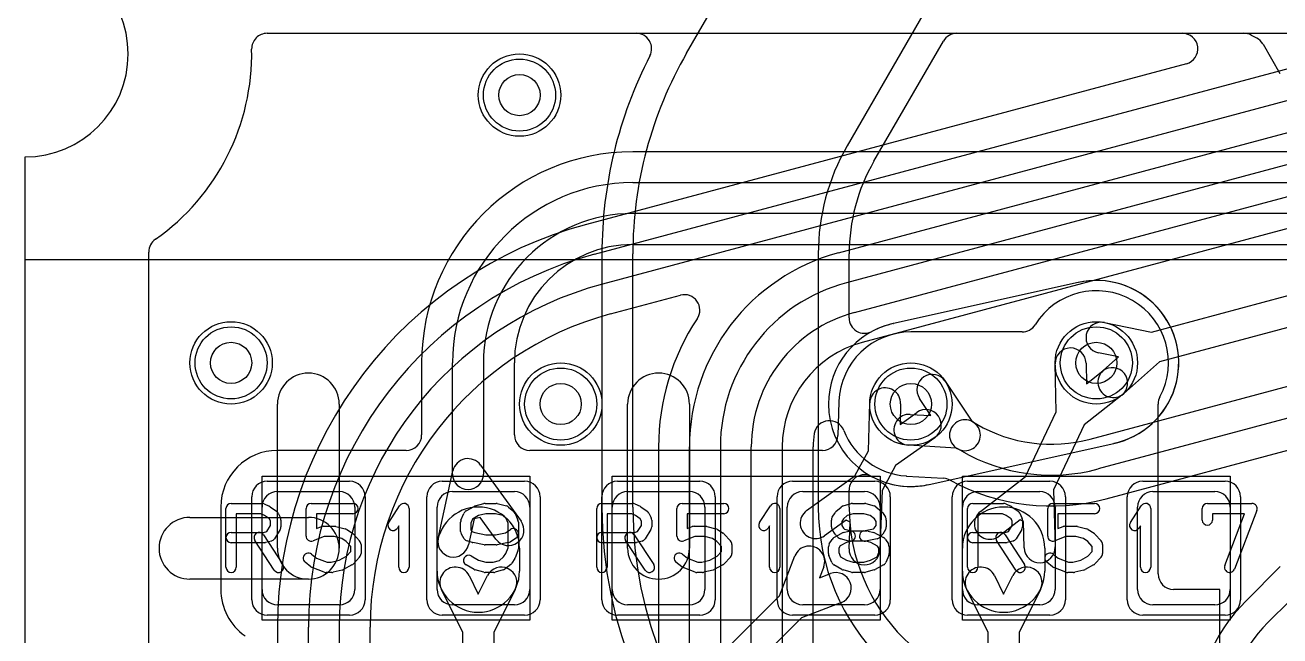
# Model space of a CAD drawing. Extents: x 0 to 23.1, y -0.5 to 20.
# Drawn here: x 1.3 to 7.39, y 12.67 to 15.64 of the extents above; entities that cross this region are included whole.
import ezdxf

# ---------------------------------------------------------------- set-up
doc = ezdxf.new("R2010")
doc.units = 0
for name, color, linetype in [('Hole', 1, 'CONTINUOUS'), ('L1', 3, 'CONTINUOUS'), ('L2', 3, 'CONTINUOUS'), ('L3', 3, 'CONTINUOUS'), ('L4', 3, 'CONTINUOUS'), ('MetalMask-A', 176, 'CONTINUOUS'), ('Outline', 7, 'CONTINUOUS'), ('PartsArea-A', 111, 'CONTINUOUS'), ('PartsArea-B', 111, 'CONTINUOUS'), ('PartsSilk-A', 221, 'CONTINUOUS'), ('Resist-A', 2, 'CONTINUOUS'), ('Resist-B', 2, 'CONTINUOUS')]:
    doc.layers.add(name, color=color, linetype=linetype)

msp = doc.modelspace()

# ---------------------------------------------------------------- linework, layer by layer
at = {"layer": 'Hole'}
for centre in [(3.7, 15.3), (2.3, 14), (6.5, 14), (3.9, 13.8), (5.6, 13.8)]:
    msp.add_circle(centre, 0.1, dxfattribs=at)
at = {"layer": 'L1'}
for p, q in [((2.47474, 15.6), (7.21656, 15.6)), ((7.25156, 15.59133), (7.27784, 15.57759)), ((7.30922, 15.54735), (7.3911, 15.40552)), ((7.50759, 15.02503), (4.25, 15.02503)), ((4.25, 14.87499), (11.3878, 14.87499)), ((11.3878, 14.72499), (4.25, 14.72499)), ((4.25, 14.57495), (11.3878, 14.57495)), ((1.9, 10.5), (1.9, 14.53823)), ((6.13943, 14.15005), (5.6, 14.15005)), ((3.22496, 13.99999), (3.22496, 13.65004)), ((3.375, 13.46), (3.375, 13.99999)), ((3.525, 13.99999), (3.525, 13.46)), ((3.67504, 13.65004), (3.67504, 13.99999)), ((6.30508, 13.76288), (6.30005, 13.99567)), ((6.45001, 13.99891), (6.45217, 13.89873)), ((6.45217, 13.89873), (6.53091, 13.9607)), ((6.62369, 13.84284), (6.44072, 13.69882)), ((2.525, 13.1), (2.525, 13.8)), ((2.825, 13.8), (2.825, 13.1)), ((4.225, 13.1), (4.225, 13.8)), ((4.525, 13.8), (4.525, 13.1)), ((5.2501, 13.81016), (5.24539, 13.64786)), ((5.39332, 13.57303), (5.40008, 13.8058)), ((5.55002, 13.80144), (5.54711, 13.70128)), ((6.8, 12.975), (6.8, 13.79992)), ((5.54711, 13.70128), (5.62889, 13.7592)), ((6.15649, 13.44822), (6.30508, 13.76288)), ((6.44072, 13.69882), (6.29213, 13.38416)), ((5.71559, 13.63678), (5.52554, 13.50219)), ((3.14996, 13.57504), (2.525, 13.57504)), ((5.17042, 13.57504), (3.75004, 13.57504)), ((5.32782, 13.45076), (5.39332, 13.57303)), ((3.30517, 13.14795), (3.37672, 13.47597)), ((3.5108, 13.50391), (3.70739, 13.23176)), ((5.52554, 13.50219), (5.46004, 13.37992)), ((5.09381, 13.28279), (5.32782, 13.45076)), ((5.93697, 13.27769), (6.15649, 13.44822)), ((2.525, 13.375), (2.825, 13.375)), ((3.375, 13.375), (3.675, 13.375)), ((4.225, 13.375), (4.525, 13.375)), ((5.075, 13.375), (5.375, 13.375)), ((5.46004, 13.37992), (5.44986, 13.09205)), ((5.925, 13.375), (6.225, 13.375)), ((6.29213, 13.38416), (6.29991, 13.10631)), ((6.775, 13.375), (7.075, 13.375)), ((2.24996, 13.3), (2.24996, 12.9)), ((2.45, 12.9), (2.45, 13.3)), ((2.9, 13.3), (2.9, 12.9)), ((3.3, 12.9), (3.3, 13.3)), ((3.75, 13.3), (3.75, 12.9)), ((4.15, 12.9), (4.15, 13.3)), ((4.6, 13.3), (4.6, 12.9)), ((5, 12.9), (5, 13.3)), ((5.45, 13.3), (5.45, 12.9)), ((5.85, 12.9), (5.85, 13.3)), ((6.3, 13.3), (6.3, 12.9)), ((6.7, 12.9), (6.7, 13.3)), ((7.15, 13.3), (7.15, 12.9)), ((2.1, 13.25), (2.675, 13.25)), ((3.47943, 13.24299), (3.45173, 13.11599)), ((3.50968, 13.24928), (3.47943, 13.24299)), ((3.58579, 13.14392), (3.50968, 13.24928)), ((5.28573, 13.23591), (5.18127, 13.16093)), ((5.30451, 13.22585), (5.28573, 13.23591)), ((5.29996, 13.09735), (5.30451, 13.22585)), ((6.13011, 13.23778), (6.02899, 13.15923)), ((6.14639, 13.2301), (6.13011, 13.23778)), ((6.14997, 13.10211), (6.14639, 13.2301)), ((3.3, 12.98929), (3.3, 13.1)), ((3.7, 13.1), (3.7, 12.98929)), ((5.85, 12.98929), (5.85, 13.1)), ((6.25, 13.1), (6.25, 12.98929)), ((4.96241, 12.86847), (5.03653, 13.06246)), ((5.17665, 13.00892), (5.1567, 12.9567)), ((5.1567, 12.9567), (5.20892, 12.97665)), ((2.675, 12.95), (2.1, 12.95)), ((3.45526, 12.96696), (3.5, 12.87728)), ((3.5, 12.87728), (3.54474, 12.96696)), ((6.00526, 12.96696), (6.05, 12.87728)), ((6.05, 12.87728), (6.09474, 12.96696)), ((3.425, 12.69162), (3.32104, 12.9)), ((3.67896, 12.9), (3.575, 12.69162)), ((4.69697, 12.60303), (4.96241, 12.86847)), ((5.975, 12.69162), (5.87104, 12.9)), ((6.22896, 12.9), (6.125, 12.69162)), ((7.10004, 12.9), (6.875, 12.9)), ((7.10004, 10.825), (7.10004, 12.9)), ((2.825, 12.825), (2.525, 12.825)), ((3.675, 12.825), (3.375, 12.825)), ((4.525, 12.825), (4.225, 12.825)), ((5.26246, 12.83653), (5.06847, 12.76241)), ((5.375, 12.825), (5.075, 12.825)), ((6.225, 12.825), (5.925, 12.825)), ((7.075, 12.825), (6.775, 12.825)), ((5.06847, 12.76241), (4.80303, 12.49697)), ((3.425, 12.57027), (3.425, 12.69162)), ((3.575, 12.69162), (3.575, 12.57027)), ((5.975, 12.60838), (5.975, 12.69162)), ((6.125, 12.69162), (6.125, 12.60838))]:
    msp.add_line(p, q, dxfattribs=at)
for centre in [(3.7, 15.3), (2.3, 14), (6.5, 14), (3.9, 13.8), (5.6, 13.8)]:
    msp.add_circle(centre, 0.2, dxfattribs=at)
for centre, radius, start, end in [((2.47474, 15.525), 0.075, 90, -178.769912), ((7.21656, 15.525), 0.075, 62.180971, 90), ((7.24309, 15.51113), 0.075, 61.863255, 62.396241), ((7.2437, 15.51081), 0.075, 30.531393, 62.389472), ((7.24411, 15.51013), 0.075, 29.754357, 31.138019), ((1.3, 15.5), 1.10001, -54.885386, 1.218399), ((4.25, 13.99999), 1.02504, 90, 180), ((4.25, 13.99999), 0.875, 90, 180), ((4.25, 13.99999), 0.725, 90, 180), ((1.975, 14.53823), 0.075, 124.296058, 180), ((4.25, 13.99999), 0.57496, 90, 180), ((6.50002, 14.00003), 0.35004, -28.087123, 148.03487), ((5.6, 13.80001), 0.35004, 90, 177.717633), ((6.13943, 14.22505), 0.075, -90, -31.967326), ((6.37503, 13.99729), 0.075, 1.237726, -178.762638), ((2.675, 13.8), 0.15, 0, 180), ((4.375, 13.8), 0.15, 0, 180), ((6.5773, 13.90177), 0.075, -51.789996, 128.206552), ((5.47505, 13.80362), 0.075, -1.665594, 178.337167), ((6.875, 13.79992), 0.075, 151.914481, 180), ((5.47517, 13.80362), 0.22516, 177.45706, 178.335589), ((5.1753, 13.81694), 0.075, -2.544635, -2.284809), ((5.67224, 13.69799), 0.075, -54.693202, 125.306393), ((3.14996, 13.65004), 0.075, -90, 0), ((3.75004, 13.65004), 0.075, 180, -90), ((5.17042, 13.65004), 0.075, -90, -1.665594), ((2.525, 13.3), 0.27504, 90, 180), ((3.45, 13.45999), 0.075, 35.843158, 167.698227), ((3.45, 13.46), 0.075, 180, 0), ((2.525, 13.3), 0.075, 90, 180), ((2.825, 13.3), 0.075, 0, 90), ((3.375, 13.3), 0.075, 90, 180), ((3.675, 13.3), 0.075, 0, 90), ((4.225, 13.3), 0.075, 90, 180), ((4.525, 13.3), 0.075, 0, 90), ((5.075, 13.3), 0.075, 90, 180), ((5.375, 13.3), 0.075, 0, 90), ((5.925, 13.3), 0.075, 90, 180), ((6.225, 13.3), 0.075, 0, 90), ((6.775, 13.3), 0.075, 90, 180), ((7.075, 13.3), 0.075, 0, 90), ((3.5, 13.1), 0.2, 0, 180), ((5.13754, 13.22186), 0.075, 125.667338, -54.330194), ((6.05, 13.1), 0.2, 0, 180), ((2.1, 13.1), 0.15, 90, -90), ((2.675, 13.1), 0.15, -90, 90), ((3.64659, 13.18784), 0.075, -144.156842, 35.842803), ((5.98298, 13.21846), 0.075, 127.840143, -52.158811), ((2.675, 13.1), 0.15, 180, 0), ((3.37845, 13.13197), 0.075, 167.698226, -12.305015), ((4.375, 13.1), 0.15, 180, 0), ((5.10659, 13.03569), 0.075, -20.911909, 159.088659), ((5.37491, 13.0947), 0.075, 177.975042, -2.026062), ((6.22494, 13.10421), 0.075, -178.395496, 1.603507), ((3.5, 12.98929), 0.2, 180, 0), ((3.38815, 12.93348), 0.075, 26.513803, -153.485062), ((3.61185, 12.93348), 0.075, -26.513803, 153.485062), ((5.23569, 12.90659), 0.075, -69.088091, 110.911341), ((6.05, 12.98929), 0.2, 180, 0), ((5.93815, 12.93348), 0.075, 26.513803, -153.485062), ((6.16185, 12.93348), 0.075, -26.513803, 153.485062), ((6.875, 12.975), 0.075, 180, -90), ((2.525, 12.90001), 0.27504, -179.997917, -124.853784), ((2.525, 12.9), 0.075, 180, -90), ((2.825, 12.9), 0.075, -90, 0), ((3.375, 12.9), 0.075, 180, -90), ((3.675, 12.9), 0.075, -90, 0), ((4.225, 12.9), 0.075, 180, -90), ((4.525, 12.9), 0.075, -90, 0), ((5.075, 12.9), 0.075, 180, -90), ((5.375, 12.9), 0.075, -90, 0), ((5.925, 12.9), 0.075, 180, -90), ((6.225, 12.9), 0.075, -90, 0), ((6.775, 12.9), 0.075, 180, -90), ((7.075, 12.9), 0.075, -90, 0)]:
    msp.add_arc(centre, radius, start, end, dxfattribs=at)
at = {"layer": 'L2'}
for p, q in [((2.47474, 15.6), (11.98778, 15.6)), ((1.9, 10.5), (1.9, 14.53823)), ((6.41115, 14.39005), (5.51583, 14.19109)), ((5.68885, 13.40995), (6.58417, 13.60891)), ((5.6, 13.39996), (5.60001, 13.39996))]:
    msp.add_line(p, q, dxfattribs=at)
for centre in [(3.7, 15.3), (2.3, 14), (3.9, 13.8)]:
    msp.add_circle(centre, 0.2, dxfattribs=at)
for centre, radius, start, end in [((2.47474, 15.52499), 0.075, 90, -178.77755), ((1.3, 15.5), 1.10001, -54.885386, 1.218399), ((1.975, 14.53823), 0.075, 124.296058, 180), ((6.39488, 14.46326), 0.075, -77.470364, -77.212665), ((6.4977, 13.99948), 0.40004, 102.244206, 102.446473), ((6.39695, 14.46371), 0.075, -77.752105, -77.470364), ((6.49999, 13.99999), 0.40004, -77.723482, 102.52741), ((5.60001, 13.79999), 0.40005, 102.529895, 179.998568), ((5.49695, 14.26372), 0.075, -77.470364, -77.023708), ((5.60362, 13.8008), 0.40006, 102.80579, 102.976046), ((5.49956, 14.2643), 0.075, -78.158165, -77.470364), ((5.6, 13.8), 0.40004, 180, -90), ((6.60044, 13.5357), 0.075, 101.841835, 102.529636), ((5.59995, 13.8), 0.40004, -89.991407, -77.463891), ((5.70306, 13.33629), 0.075, 102.247895, 102.537094), ((5.6023, 13.80052), 0.40004, -77.754394, -77.553527), ((5.70512, 13.33674), 0.075, 102.529636, 102.787335)]:
    msp.add_arc(centre, radius, start, end, dxfattribs=at)
at = {"layer": 'L3'}
for p, q in [((4.51125, 15.50394), (4.98529, 16.325)), ((5.76471, 15.875), (5.29067, 15.05394)), ((2.47474, 15.6), (4.26644, 15.6)), ((5.8225, 15.6), (7.39996, 15.6)), ((5.42062, 14.97896), (5.75755, 15.5625)), ((1.9, 10.5), (1.9, 14.53823)), ((4.09996, 14.52894), (4.09996, 13.3)), ((4.25, 13.3), (4.25, 14.52894)), ((5.15, 14.52894), (5.15, 13.3)), ((5.30004, 14.2184), (5.30004, 14.52894)), ((6.41115, 14.39005), (5.51578, 14.19109)), ((5.68885, 13.40995), (6.58504, 13.6091)), ((5.30004, 13.3), (5.30004, 13.3816))]:
    msp.add_line(p, q, dxfattribs=at)
for centre in [(3.7, 15.3), (2.3, 14), (3.9, 13.8)]:
    msp.add_circle(centre, 0.2, dxfattribs=at)
for centre, radius, start, end in [((2.47474, 15.525), 0.075, 90, -178.769912), ((4.26644, 15.525), 0.075, -27.258621, 90), ((5.8225, 15.525), 0.075, 90, 149.999272), ((1.3, 15.5), 1.10001, -54.885386, 1.218399), ((6.2, 14.52894), 2.10004, 152.745186, 180), ((6.2, 14.52894), 1.95, 150.000007, 180), ((6.2, 14.52894), 1.05, 150.000036, 180), ((6.20002, 14.52897), 0.89998, 149.999824, -179.99809), ((1.975, 14.53823), 0.075, 124.296058, 180), ((6.39488, 14.46326), 0.075, -77.470364, -77.212665), ((6.50001, 14.00001), 0.40004, -77.560829, 102.785919), ((5.37504, 14.2184), 0.075, 180, -61.74012), ((5.59994, 13.79996), 0.40005, 102.415559, 118.256232), ((5.4978, 14.2639), 0.075, -77.581391, -76.128665), ((6.60234, 13.53612), 0.075, 102.442634, 103.335877), ((5.37504, 13.3816), 0.075, 61.733391, 180), ((5.6, 13.8), 0.40004, -118.265252, -77.215795), ((5.70512, 13.33674), 0.075, 102.529636, 102.787335), ((6.2, 13.3), 2.10004, 180, -90), ((6.2, 13.3), 1.95, 180, -90), ((6.2, 13.3), 1.05, 180, -90), ((6.2, 13.3), 0.89996, 180, -90)]:
    msp.add_arc(centre, radius, start, end, dxfattribs=at)
at = {"layer": 'L4'}
for p, q in [((2.47474, 15.6), (6.91812, 15.6)), ((6.93753, 15.45256), (4.02589, 14.67239)), ((4.06472, 14.52746), (7.51109, 15.45091)), ((7.54991, 15.30602), (4.10354, 14.38257)), ((5.24765, 14.53384), (7.91804, 15.24937)), ((5.3253, 14.24403), (8.72316, 15.15449)), ((7.95686, 15.10448), (5.28647, 14.38895)), ((8.76198, 15.0096), (5.36412, 14.09914)), ((1.9, 10.5), (1.9, 14.53823)), ((6.46989, 13.62957), (9.79428, 14.52034)), ((6.76812, 14.14948), (8.02317, 14.48577)), ((9.8331, 14.37545), (6.50871, 13.48469)), ((4.14237, 14.23765), (4.48088, 14.32835)), ((8.06199, 14.34089), (6.80693, 14.0046)), ((6.53993, 14.19597), (6.76812, 14.14948)), ((6.54755, 13.33976), (9.87193, 14.23052)), ((6.60818, 14.02899), (6.50999, 14.04899)), ((6.53315, 13.96257), (6.60818, 14.02899)), ((6.80693, 14.0046), (6.63257, 13.85025)), ((5.76681, 13.91034), (5.89529, 13.71612)), ((5.697, 13.744), (5.64171, 13.82758)), ((5.59697, 13.75009), (5.697, 13.744)), ((5.89529, 13.71612), (5.89986, 13.71348)), ((5.89987, 13.71348), (5.91974, 13.702)), ((4.37496, 13.59206), (4.37496, 10.02505)), ((4.525, 9.71188), (4.525, 13.59206)), ((4.675, 13.59206), (4.675, 9.71188)), ((4.825, 9.71186), (4.825, 13.59203)), ((4.975, 13.59203), (4.975, 9.71186)), ((5.12504, 9.97508), (5.12504, 13.59203)), ((5.82028, 13.58622), (5.58785, 13.60037)), ((5.82486, 13.58358), (5.82028, 13.58622)), ((5.84474, 13.5721), (5.82485, 13.58358)), ((5.57922, 13.45057), (5.75886, 13.43965)), ((7.39235, 13.01061), (7.22684, 12.8451)), ((7.33294, 12.739), (7.44096, 12.84702)), ((2.52496, 12.71635), (2.52496, 9.21303)), ((2.675, 9.21303), (2.675, 12.71635)), ((2.825, 12.71635), (2.825, 9.21303)), ((2.97504, 9.21303), (2.97504, 12.71635))]:
    msp.add_line(p, q, dxfattribs=at)
for centre in [(3.7, 15.3), (2.3, 14), (6.5, 14), (3.9, 13.8), (5.6, 13.8)]:
    msp.add_circle(centre, 0.2, dxfattribs=at)
for centre, radius, start, end in [((2.47474, 15.525), 0.075, 90, -178.769912), ((6.91812, 15.525), 0.075, -75.000177, 90), ((1.3, 15.5), 1.10001, -54.885386, 1.218399), ((4.55, 12.71635), 2.02504, 104.999745, 180), ((1.975, 14.53823), 0.075, 124.296058, 180), ((4.55, 12.71635), 1.875, 104.999839, 180), ((5.5, 13.59206), 0.975, 105.000046, 180), ((4.55, 12.71635), 1.725, 104.999839, 180), ((5.5, 13.59206), 0.825, 105.000266, 180), ((4.5003, 14.25591), 0.075, -33.548115, 105.007203), ((4.55001, 12.71635), 1.57497, 105.000313, 180), ((5.5, 13.59206), 1.12504, 146.437056, 180), ((4.50003, 14.2555), 0.075, -33.558704, -33.173102), ((5.5, 13.59203), 0.675, 104.999764, 180), ((6.52496, 14.12248), 0.075, 78.486307, -101.514454), ((5.5, 13.59203), 0.525, 105.00003, 180), ((6.58286, 13.90641), 0.075, 131.513634, -48.483833), ((5.70426, 13.86896), 0.075, 33.486659, -146.515445), ((5.20459, 13.64409), 0.075, 21.519097, 170.002641), ((5.59241, 13.67523), 0.075, 86.514209, -93.482894), ((5.86236, 13.64853), 0.075, 59.992657, -120.004921), ((5.86236, 13.64853), 0.075, -120.000728, 60.000592), ((5.5, 13.59203), 0.37496, 170.004855, 180), ((5.6, 13.8), 0.35004, -158.48066, -93.882234), ((6.28224, 14.32987), 0.725, -119.999937, -74.999605), ((6.28224, 14.32987), 0.875, -120.000073, -74.999658), ((5.57291, 13.37584), 0.075, 85.556762, 87.409233), ((5.59999, 13.8), 0.35004, -93.483726, -93.414808), ((5.57467, 13.37571), 0.075, 86.521834, 86.583298), ((5.75431, 13.36479), 0.075, 61.323083, 86.521834), ((6.28224, 14.32987), 1.02504, -118.680319, -74.999416), ((7.83494, 12.237), 0.85998, 135, 180), ((7.83494, 12.237), 0.70994, 135, 180)]:
    msp.add_arc(centre, radius, start, end, dxfattribs=at)
at = {"layer": 'MetalMask-A'}
for p, q in [((2.525, 13.375), (2.825, 13.375)), ((3.375, 13.375), (3.675, 13.375)), ((4.225, 13.375), (4.525, 13.375)), ((5.075, 13.375), (5.375, 13.375)), ((5.925, 13.375), (6.225, 13.375)), ((6.775, 13.375), (7.075, 13.375)), ((2.45, 12.9), (2.45, 13.3)), ((2.9, 13.3), (2.9, 12.9)), ((3.3, 12.9), (3.3, 13.3)), ((3.75, 13.3), (3.75, 12.9)), ((4.15, 12.9), (4.15, 13.3)), ((4.6, 13.3), (4.6, 12.9)), ((5, 12.9), (5, 13.3)), ((5.45, 13.3), (5.45, 12.9)), ((5.85, 12.9), (5.85, 13.3)), ((6.3, 13.3), (6.3, 12.9)), ((6.7, 12.9), (6.7, 13.3)), ((7.15, 13.3), (7.15, 12.9)), ((2.825, 12.825), (2.525, 12.825)), ((3.675, 12.825), (3.375, 12.825)), ((4.525, 12.825), (4.225, 12.825)), ((5.375, 12.825), (5.075, 12.825)), ((6.225, 12.825), (5.925, 12.825)), ((7.075, 12.825), (6.775, 12.825))]:
    msp.add_line(p, q, dxfattribs=at)
for centre, start, end in [((2.525, 13.3), 90, 180), ((2.825, 13.3), 0, 90), ((3.375, 13.3), 90, 180), ((3.675, 13.3), 0, 90), ((4.225, 13.3), 90, 180), ((4.525, 13.3), 0, 90), ((5.075, 13.3), 90, 180), ((5.375, 13.3), 0, 90), ((5.925, 13.3), 90, 180), ((6.225, 13.3), 0, 90), ((6.775, 13.3), 90, 180), ((7.075, 13.3), 0, 90), ((2.525, 12.9), 180, -90), ((2.825, 12.9), -90, 0), ((3.375, 12.9), 180, -90), ((3.675, 12.9), -90, 0), ((4.225, 12.9), 180, -90), ((4.525, 12.9), -90, 0), ((5.075, 12.9), 180, -90), ((5.375, 12.9), -90, 0), ((5.925, 12.9), 180, -90), ((6.225, 12.9), -90, 0), ((6.775, 12.9), 180, -90), ((7.075, 12.9), -90, 0)]:
    msp.add_arc(centre, 0.075, start, end, dxfattribs=at)
at = {"layer": 'Outline'}
msp.add_line((1.3, 10.5), (1.3, 15), dxfattribs=at)
msp.add_arc((1.3, 15.5), 0.5, -90, 90, dxfattribs=at)
at = {"layer": 'PartsArea-A'}
for p, q in [((1.3, 14.5), (1.3, 15)), ((21.3, 14.5), (1.3, 14.5)), ((2.45, 13.45), (3.75, 13.45)), ((2.45, 12.75), (2.45, 13.45)), ((3.75, 13.45), (3.75, 12.75)), ((4.15, 13.45), (5.45, 13.45)), ((4.15, 12.75), (4.15, 13.45)), ((5.45, 13.45), (5.45, 12.75)), ((5.85, 12.75), (5.85, 13.45)), ((5.85, 13.45), (7.15, 13.45)), ((7.15, 13.45), (7.15, 12.75)), ((3.75, 12.75), (2.45, 12.75)), ((5.45, 12.75), (4.15, 12.75)), ((7.15, 12.75), (5.85, 12.75))]:
    msp.add_line(p, q, dxfattribs=at)
msp.add_arc((1.3, 15.5), 0.5, -90, 90, dxfattribs=at)
at = {"layer": 'PartsArea-B'}
for p, q in [((1.3, 14.5), (1.3, 15)), ((21.3, 14.5), (1.3, 14.5))]:
    msp.add_line(p, q, dxfattribs=at)
msp.add_arc((1.3, 15.5), 0.5, -90, 90, dxfattribs=at)
at = {"layer": 'PartsSilk-A'}
for p, q in [((2.275, 13.00741), (2.275, 13.29259)), ((2.3, 13.31759), (2.45, 13.31759)), ((2.46015, 13.31544), (2.48515, 13.30433)), ((2.4897, 13.3017), (2.52026, 13.27948)), ((2.66389, 13.15926), (2.66389, 13.29259)), ((2.68889, 13.31759), (2.89167, 13.31759)), ((3.06513, 13.2247), (3.11791, 13.30618)), ((3.16389, 13.29259), (3.16389, 13.00741)), ((3.44038, 13.28097), (3.47927, 13.30319)), ((3.48523, 13.30564), (3.52689, 13.31675)), ((3.53333, 13.31759), (3.58611, 13.31759)), ((3.59217, 13.31684), (3.63662, 13.30573)), ((3.64717, 13.30017), (3.67217, 13.27795)), ((4.075, 13.00741), (4.075, 13.29259)), ((4.1, 13.31759), (4.25, 13.31759)), ((4.26015, 13.31544), (4.28515, 13.30433)), ((4.2897, 13.3017), (4.32026, 13.27948)), ((4.46389, 13.15926), (4.46389, 13.29259)), ((4.48889, 13.31759), (4.69167, 13.31759)), ((4.86513, 13.2247), (4.91791, 13.30618)), ((4.96389, 13.29259), (4.96389, 13.00741)), ((5.23617, 13.27795), (5.26117, 13.30017)), ((5.27091, 13.30552), (5.3098, 13.31663)), ((5.31667, 13.31759), (5.375, 13.31759)), ((5.38187, 13.31663), (5.42076, 13.30552)), ((5.42951, 13.301), (5.45729, 13.27878)), ((5.875, 13.00741), (5.875, 13.29259)), ((5.9, 13.31759), (6.05, 13.31759)), ((6.06015, 13.31544), (6.08515, 13.30433)), ((6.0897, 13.3017), (6.12026, 13.27948)), ((6.26389, 13.15926), (6.26389, 13.29259)), ((6.28889, 13.31759), (6.49167, 13.31759)), ((6.66513, 13.2247), (6.71791, 13.30618)), ((6.76389, 13.29259), (6.76389, 13.00741)), ((7.01389, 13.23704), (7.01389, 13.29259)), ((7.03889, 13.31759), (7.25556, 13.31759)), ((7.27893, 13.28371), (7.17059, 12.99853)), ((2.4447, 13.26759), (2.325, 13.26759)), ((2.325, 13.26759), (2.325, 13.00741)), ((2.46243, 13.25971), (2.4447, 13.26759)), ((2.48593, 13.24263), (2.46243, 13.25971)), ((2.49167, 13.23114), (2.48593, 13.24263)), ((2.49167, 13.21087), (2.49167, 13.23114)), ((2.52792, 13.27044), (2.53903, 13.24822)), ((2.54167, 13.23704), (2.54167, 13.2037)), ((2.89167, 13.26759), (2.71389, 13.26759)), ((2.71389, 13.26759), (2.71389, 13.19554)), ((3.41389, 13.18148), (3.41389, 13.22593)), ((3.41581, 13.23555), (3.4297, 13.26888)), ((3.47258, 13.24178), (3.46389, 13.22093)), ((3.46389, 13.22093), (3.46389, 13.18865)), ((3.50125, 13.25816), (3.47258, 13.24178)), ((3.53661, 13.26759), (3.50125, 13.25816)), ((3.58303, 13.26759), (3.53661, 13.26759)), ((3.61854, 13.25871), (3.58303, 13.26759)), ((3.63468, 13.24437), (3.61854, 13.25871)), ((3.64444, 13.22093), (3.63468, 13.24437)), ((3.64444, 13.1013), (3.64444, 13.22093)), ((3.67864, 13.26887), (3.69252, 13.23554)), ((3.69444, 13.22593), (3.69444, 13.0963)), ((4.2447, 13.26759), (4.125, 13.26759)), ((4.125, 13.26759), (4.125, 13.00741)), ((4.26243, 13.25971), (4.2447, 13.26759)), ((4.28593, 13.24263), (4.26243, 13.25971)), ((4.29167, 13.23114), (4.28593, 13.24263)), ((4.29167, 13.21087), (4.29167, 13.23114)), ((4.32792, 13.27044), (4.33903, 13.24822)), ((4.34167, 13.23704), (4.34167, 13.2037)), ((4.69167, 13.26759), (4.51389, 13.26759)), ((4.51389, 13.26759), (4.51389, 13.19554)), ((5.21389, 13.2037), (5.21389, 13.23704)), ((5.21769, 13.25029), (5.23158, 13.27251)), ((5.27207, 13.24296), (5.26389, 13.22987)), ((5.26389, 13.22987), (5.26389, 13.21087)), ((5.29013, 13.25901), (5.27207, 13.24296)), ((5.32017, 13.26759), (5.29013, 13.25901)), ((5.3715, 13.26759), (5.32017, 13.26759)), ((5.4022, 13.25882), (5.3715, 13.26759)), ((5.42273, 13.2424), (5.4022, 13.25882)), ((5.43056, 13.22987), (5.42273, 13.2424)), ((5.43056, 13.21087), (5.43056, 13.22987)), ((5.46287, 13.27251), (5.47676, 13.25029)), ((5.48056, 13.23704), (5.48056, 13.2037)), ((6.0447, 13.26759), (5.925, 13.26759)), ((5.925, 13.26759), (5.925, 13.00741)), ((6.06243, 13.25971), (6.0447, 13.26759)), ((6.08593, 13.24263), (6.06243, 13.25971)), ((6.09167, 13.23114), (6.08593, 13.24263)), ((6.09167, 13.21087), (6.09167, 13.23114)), ((6.12792, 13.27044), (6.13903, 13.24822)), ((6.14167, 13.23704), (6.14167, 13.2037)), ((6.49167, 13.26759), (6.31389, 13.26759)), ((6.31389, 13.26759), (6.31389, 13.19554)), ((7.21932, 13.26759), (7.06389, 13.26759)), ((7.06389, 13.26759), (7.06389, 13.23704)), ((7.12385, 13.01629), (7.21932, 13.26759)), ((2.3, 13.17685), (2.45783, 13.17685)), ((2.45703, 13.16553), (2.55148, 13.02109)), ((2.45783, 13.17685), (2.47292, 13.18087)), ((2.47292, 13.18087), (2.49167, 13.21087)), ((2.53787, 13.19045), (2.51009, 13.14601)), ((2.71389, 13.19554), (2.73832, 13.20484)), ((2.74722, 13.20648), (2.80278, 13.20648)), ((2.80884, 13.20573), (2.85328, 13.19462)), ((2.86109, 13.19117), (2.88887, 13.17265)), ((2.89343, 13.16875), (2.92399, 13.13542)), ((3.11389, 13.20801), (3.10709, 13.19752)), ((3.11389, 13.00741), (3.11389, 13.20801)), ((3.43158, 13.14601), (3.41769, 13.16823)), ((3.46389, 13.18865), (3.46896, 13.18054)), ((3.46896, 13.18054), (3.4838, 13.17614)), ((3.4838, 13.17614), (3.53581, 13.16574)), ((3.53581, 13.16574), (3.58363, 13.16574)), ((3.58363, 13.16574), (3.63192, 13.17539)), ((3.63192, 13.17539), (3.65557, 13.19117)), ((4.1, 13.17685), (4.25783, 13.17685)), ((4.25703, 13.16553), (4.35148, 13.02109)), ((4.25783, 13.17685), (4.27292, 13.18087)), ((4.27292, 13.18087), (4.29167, 13.21087)), ((4.33787, 13.19045), (4.31009, 13.14601)), ((4.51389, 13.19554), (4.53832, 13.20484)), ((4.54722, 13.20648), (4.60278, 13.20648)), ((4.60884, 13.20573), (4.65328, 13.19462)), ((4.66109, 13.19117), (4.68887, 13.17265)), ((4.69343, 13.16875), (4.72399, 13.13542)), ((4.91389, 13.20801), (4.90709, 13.19752)), ((4.91389, 13.00741), (4.91389, 13.20801)), ((5.23158, 13.16823), (5.21769, 13.19045)), ((5.22649, 13.15134), (5.26538, 13.17356)), ((5.24621, 13.15269), (5.2351, 13.1638)), ((5.26389, 13.21087), (5.27247, 13.19715)), ((5.27134, 13.17601), (5.29912, 13.18342)), ((5.27247, 13.19715), (5.27682, 13.1928)), ((5.27682, 13.1928), (5.30884, 13.18426)), ((5.30884, 13.18426), (5.38611, 13.18426)), ((5.3701, 13.18377), (5.41824, 13.1934)), ((5.39255, 13.18342), (5.42033, 13.17601)), ((5.41824, 13.1934), (5.42198, 13.19715)), ((5.42198, 13.19715), (5.43056, 13.21087)), ((5.42565, 13.17391), (5.46732, 13.15169)), ((5.45935, 13.1638), (5.44824, 13.15269)), ((5.47676, 13.19045), (5.46287, 13.16823)), ((5.9, 13.17685), (6.05783, 13.17685)), ((6.05703, 13.16553), (6.15148, 13.02109)), ((6.05783, 13.17685), (6.07292, 13.18087)), ((6.07292, 13.18087), (6.09167, 13.21087)), ((6.13787, 13.19045), (6.11009, 13.14601)), ((6.31389, 13.19554), (6.33832, 13.20484)), ((6.34722, 13.20648), (6.40278, 13.20648)), ((6.40884, 13.20573), (6.45328, 13.19462)), ((6.46109, 13.19117), (6.48887, 13.17265)), ((6.49343, 13.16875), (6.52399, 13.13542)), ((6.71389, 13.20801), (6.70709, 13.19752)), ((6.71389, 13.00741), (6.71389, 13.20801)), ((2.46111, 13.12685), (2.3, 13.12685)), ((2.50964, 12.99373), (2.41519, 13.13817)), ((2.49533, 13.1351), (2.46755, 13.12769)), ((2.75182, 13.15648), (2.69779, 13.1359)), ((2.7997, 13.15648), (2.75182, 13.15648)), ((2.83696, 13.14717), (2.7997, 13.15648)), ((2.85862, 13.13273), (2.83696, 13.14717)), ((2.88056, 13.10879), (2.85862, 13.13273)), ((2.88056, 13.0838), (2.88056, 13.10879)), ((2.93056, 13.11852), (2.93056, 13.07407)), ((3.47068, 13.12788), (3.44568, 13.13529)), ((3.52843, 13.11623), (3.47288, 13.12734)), ((3.58611, 13.11574), (3.53333, 13.11574)), ((3.64657, 13.12734), (3.59101, 13.11623)), ((3.63327, 13.07447), (3.64444, 13.1013)), ((3.68331, 13.14957), (3.65554, 13.13105)), ((4.26111, 13.12685), (4.1, 13.12685)), ((4.30964, 12.99373), (4.21519, 13.13817)), ((4.29533, 13.1351), (4.26755, 13.12769)), ((4.55182, 13.15648), (4.49779, 13.1359)), ((4.5997, 13.15648), (4.55182, 13.15648)), ((4.63696, 13.14717), (4.5997, 13.15648)), ((4.65862, 13.13273), (4.63696, 13.14717)), ((4.68056, 13.10879), (4.65862, 13.13273)), ((4.68056, 13.0838), (4.68056, 13.10879)), ((4.73056, 13.11852), (4.73056, 13.07407)), ((5.2, 13.07407), (5.2, 13.10741)), ((5.2038, 13.12066), (5.21769, 13.14288)), ((5.25675, 13.11104), (5.25, 13.10024)), ((5.25, 13.10024), (5.25, 13.07907)), ((5.28736, 13.12853), (5.25675, 13.11104)), ((5.29912, 13.1351), (5.25745, 13.14621)), ((5.312, 13.1351), (5.28736, 13.12853)), ((5.38283, 13.13426), (5.30556, 13.13426)), ((5.43546, 13.14586), (5.3799, 13.13475)), ((5.40467, 13.12844), (5.38283, 13.13426)), ((5.4379, 13.11072), (5.40467, 13.12844)), ((5.44444, 13.10024), (5.4379, 13.11072)), ((5.44444, 13.07907), (5.44444, 13.10024)), ((5.47676, 13.14287), (5.49064, 13.12065)), ((5.49444, 13.10741), (5.49444, 13.07407)), ((6.06111, 13.12685), (5.9, 13.12685)), ((6.10964, 12.99373), (6.01519, 13.13817)), ((6.09533, 13.1351), (6.06755, 13.12769)), ((6.35182, 13.15648), (6.29779, 13.1359)), ((6.3997, 13.15648), (6.35182, 13.15648)), ((6.43696, 13.14717), (6.3997, 13.15648)), ((6.45862, 13.13273), (6.43696, 13.14717)), ((6.48056, 13.10879), (6.45862, 13.13273)), ((6.48056, 13.0838), (6.48056, 13.10879)), ((6.53056, 13.11852), (6.53056, 13.07407)), ((2.69062, 13.07137), (2.71534, 13.0516)), ((2.71534, 13.0516), (2.76571, 13.03241)), ((2.78581, 13.03241), (2.82428, 13.04203)), ((2.82428, 13.04203), (2.85946, 13.06079)), ((2.85946, 13.06079), (2.88056, 13.0838)), ((2.92399, 13.05717), (2.89343, 13.02384)), ((3.46518, 13.06245), (3.50125, 13.04184)), ((3.50125, 13.04184), (3.53661, 13.03241)), ((3.5715, 13.03241), (3.6022, 13.04118)), ((3.6022, 13.04118), (3.62273, 13.0576)), ((3.62273, 13.0576), (3.63327, 13.07447)), ((3.67676, 13.04971), (3.66287, 13.02749)), ((3.69252, 13.08669), (3.67864, 13.05335)), ((4.49062, 13.07137), (4.51534, 13.0516)), ((4.51534, 13.0516), (4.56571, 13.03241)), ((4.58581, 13.03241), (4.62428, 13.04203)), ((4.62428, 13.04203), (4.65946, 13.06079)), ((4.65946, 13.06079), (4.68056, 13.0838)), ((4.72399, 13.05717), (4.69343, 13.02384)), ((5.21581, 13.03112), (5.20192, 13.06445)), ((5.25, 13.07907), (5.25869, 13.05822)), ((5.25869, 13.05822), (5.28756, 13.04173)), ((5.28756, 13.04173), (5.32017, 13.03241)), ((5.3715, 13.03241), (5.40447, 13.04183)), ((5.40447, 13.04183), (5.43592, 13.0586)), ((5.43592, 13.0586), (5.44444, 13.07907)), ((5.49252, 13.06446), (5.47864, 13.03113)), ((6.29062, 13.07137), (6.31534, 13.0516)), ((6.31534, 13.0516), (6.36571, 13.03241)), ((6.38581, 13.03241), (6.42428, 13.04203)), ((6.42428, 13.04203), (6.45946, 13.06079)), ((6.45946, 13.06079), (6.48056, 13.0838)), ((6.52399, 13.05717), (6.49343, 13.02384)), ((2.68716, 13.01011), (2.65938, 13.03233)), ((2.75221, 12.98405), (2.69388, 13.00627)), ((2.78889, 12.98241), (2.76111, 12.98241)), ((2.76571, 13.03241), (2.78581, 13.03241)), ((2.83939, 12.99427), (2.79495, 12.98316)), ((2.88676, 13.01868), (2.84509, 12.99646)), ((3.47927, 12.99681), (3.44038, 13.01903)), ((3.52689, 12.98325), (3.48523, 12.99436)), ((3.575, 12.98241), (3.53333, 12.98241)), ((3.53661, 13.03241), (3.5715, 13.03241)), ((3.62076, 12.99448), (3.58187, 12.98337)), ((3.65729, 13.02122), (3.62951, 12.999)), ((4.48716, 13.01011), (4.45938, 13.03233)), ((4.55221, 12.98405), (4.49388, 13.00627)), ((4.58889, 12.98241), (4.56111, 12.98241)), ((4.56571, 13.03241), (4.58581, 13.03241)), ((4.63939, 12.99427), (4.59495, 12.98316)), ((4.68676, 13.01868), (4.64509, 12.99646)), ((5.26538, 12.99681), (5.22649, 13.01903)), ((5.3098, 12.98337), (5.27091, 12.99448)), ((5.375, 12.98241), (5.31667, 12.98241)), ((5.32017, 13.03241), (5.3715, 13.03241)), ((5.42076, 12.99448), (5.38187, 12.98337)), ((5.46732, 13.01868), (5.42565, 12.99646)), ((6.28716, 13.01011), (6.25938, 13.03233)), ((6.35221, 12.98405), (6.29388, 13.00627)), ((6.38889, 12.98241), (6.36111, 12.98241)), ((6.36571, 13.03241), (6.38581, 13.03241)), ((6.43939, 12.99427), (6.39495, 12.98316)), ((6.48676, 13.01868), (6.44509, 12.99646))]:
    msp.add_line(p, q, dxfattribs=at)
for centre, start, end in [((2.3, 13.29259), 90, 180), ((2.45, 13.29259), 66.049145, 90), ((2.475, 13.28148), 53.982737, 66.039637), ((2.50556, 13.25926), 26.565051, 53.979316), ((2.68889, 13.29259), 90, 180), ((2.89167, 13.29259), -90, 90), ((3.13889, 13.29259), 0, 147.066193), ((3.45278, 13.25926), 119.733511, 157.376473), ((3.49167, 13.28148), 104.925513, 119.741708), ((3.53333, 13.29259), 90, 104.932273), ((3.58611, 13.29259), 75.969316, 90), ((3.63056, 13.28148), 48.372169, 75.96679), ((4.1, 13.29259), 90, 180), ((4.25, 13.29259), 66.049145, 90), ((4.275, 13.28148), 53.982737, 66.039637), ((4.30556, 13.25926), 26.565051, 53.979316), ((4.48889, 13.29259), 90, 180), ((4.69167, 13.29259), -90, 90), ((4.93889, 13.29259), 0, 147.066193), ((5.27778, 13.28148), 105.948544, 131.62783), ((5.31667, 13.29259), 90, 105.948544), ((5.375, 13.29259), 74.051456, 90), ((5.41389, 13.28148), 51.333033, 74.051456), ((5.44167, 13.25926), 32.005383, 51.333033), ((5.9, 13.29259), 90, 180), ((6.05, 13.29259), 66.049145, 90), ((6.075, 13.28148), 53.982737, 66.039637), ((6.10556, 13.25926), 26.565051, 53.979316), ((6.28889, 13.29259), 90, 180), ((6.49167, 13.29259), -90, 90), ((6.73889, 13.29259), 0, 147.066193), ((7.03889, 13.29259), 90, 180), ((7.25556, 13.29259), -20.805506, 90), ((2.51667, 13.23704), 0, 26.565051), ((3.08611, 13.21111), 147.066457, -32.933807), ((3.43889, 13.22593), 157.373085, 180), ((3.65556, 13.25926), 22.605762, 48.369306), ((3.66944, 13.22593), 0, 22.608878), ((4.31667, 13.23704), 0, 26.565051), ((4.88611, 13.21111), 147.066457, -32.933807), ((5.23889, 13.23704), 147.994617, 180), ((5.25278, 13.25926), 131.627831, 147.994617), ((5.45556, 13.23704), 0, 32.005383), ((6.11667, 13.23704), 0, 26.565051), ((6.68611, 13.21111), 147.066457, -32.933807), ((7.03889, 13.23704), 180, 0), ((2.3, 13.15185), 90, -90), ((2.43611, 13.15185), 33.181463, -146.819137), ((2.51667, 13.2037), -32.005383, 0), ((2.68889, 13.15926), 180, -69.143502), ((2.74722, 13.18148), 90, 110.853641), ((2.80278, 13.18148), 75.969316, 90), ((2.84722, 13.17037), 56.303576, 75.963757), ((2.875, 13.15185), 42.5203, 56.309933), ((3.43889, 13.18148), 180, -147.989981), ((3.66944, 13.17037), -56.303576, 123.699589), ((4.1, 13.15185), 90, -90), ((4.23611, 13.15185), 33.181463, -146.819137), ((4.31667, 13.2037), -32.005383, 0), ((4.48889, 13.15926), 180, -69.143502), ((4.54722, 13.18148), 90, 110.853641), ((4.60278, 13.18148), 75.969316, 90), ((4.64722, 13.17037), 56.303576, 75.963757), ((4.675, 13.15185), 42.5203, 56.309933), ((5.23889, 13.2037), 180, -147.994617), ((5.25278, 13.18148), -147.994617, -135), ((5.27778, 13.15185), 104.925513, 119.741708), ((5.30556, 13.15926), -75.074487, 104.935268), ((5.375, 13.15926), 101.305437, -78.692051), ((5.38611, 13.15926), 75.074487, 90), ((5.41389, 13.15185), 61.938299, 75.064732), ((5.44167, 13.18148), -45, -32.005383), ((5.45556, 13.2037), -32.005383, 0), ((5.9, 13.15185), 90, -90), ((6.03611, 13.15185), 33.181463, -146.819137), ((6.11667, 13.2037), -32.005383, 0), ((6.28889, 13.15926), 180, -69.143502), ((6.34722, 13.18148), 90, 110.853641), ((6.40278, 13.18148), 75.969316, 90), ((6.44722, 13.17037), 56.303576, 75.963757), ((6.475, 13.15185), 42.5203, 56.309933), ((2.46111, 13.15185), -90, -75.064732), ((2.48889, 13.15926), -75.074487, -32.010019), ((2.90556, 13.11852), 0, 42.517452), ((3.45278, 13.15926), -147.994617, -106.509823), ((3.47778, 13.15185), -106.499478, -101.309932), ((3.53333, 13.14074), -101.305437, -90), ((3.58611, 13.14074), -90, -78.692051), ((3.64167, 13.15185), -78.694563, -56.300411), ((3.66944, 13.0963), -22.605762, 0), ((4.26111, 13.15185), -90, -75.064732), ((4.28889, 13.15926), -75.074487, -32.010019), ((4.70556, 13.11852), 0, 42.517452), ((5.225, 13.10741), 147.994617, 180), ((5.23889, 13.12963), 119.733511, 147.989981), ((5.26389, 13.17037), -135, -104.925513), ((5.30556, 13.15926), -104.925513, -90), ((5.43056, 13.17037), -78.694563, -45), ((5.45556, 13.12963), 31.985944, 61.931795), ((5.46944, 13.10741), 0, 31.991474), ((6.06111, 13.15185), -90, -75.064732), ((6.08889, 13.15926), -75.074487, -32.010019), ((6.50556, 13.11852), 0, 42.517452), ((2.675, 13.05185), 51.333033, -128.654777), ((2.90556, 13.07407), -42.5203, 0), ((3.45278, 13.04074), 60.266489, -119.741708), ((3.65556, 13.06296), -32.005383, -22.602779), ((4.475, 13.05185), 51.333033, -128.654777), ((4.70556, 13.07407), -42.5203, 0), ((5.225, 13.07407), 180, -157.376473), ((5.46944, 13.07407), -22.605762, 0), ((6.275, 13.05185), 51.333033, -128.654777), ((6.50556, 13.07407), -42.5203, 0), ((2.3, 13.00741), 180, 0), ((2.53056, 13.00741), -146.818537, 33.180863), ((2.70278, 13.02963), -128.666967, -110.853641), ((2.76111, 13.00741), -110.856498, -90), ((2.78889, 13.00741), -90, -75.963757), ((2.83333, 13.01852), -75.969316, -61.931795), ((2.875, 13.04074), -61.938299, -42.517452), ((3.13889, 13.00741), 180, 0), ((3.49167, 13.01852), -119.733511, -104.932273), ((3.53333, 13.00741), -104.925513, -90), ((3.575, 13.00741), -90, -74.05655), ((3.61389, 13.01852), -74.051456, -51.345223), ((3.64167, 13.04074), -51.333033, -32.010019), ((4.1, 13.00741), 180, 0), ((4.33056, 13.00741), -146.818537, 33.180863), ((4.50278, 13.02963), -128.666967, -110.853641), ((4.56111, 13.00741), -110.856498, -90), ((4.58889, 13.00741), -90, -75.963757), ((4.63333, 13.01852), -75.969316, -61.931795), ((4.675, 13.04074), -61.938299, -42.517452), ((4.93889, 13.00741), 180, 0), ((5.23889, 13.04074), -157.373085, -119.741708), ((5.27778, 13.01852), -119.733511, -105.94345), ((5.31667, 13.00741), -105.948544, -90), ((5.375, 13.00741), -90, -74.05655), ((5.41389, 13.01852), -74.051456, -61.931795), ((5.45556, 13.04074), -61.938299, -22.608878), ((5.9, 13.00741), 180, 0), ((6.13056, 13.00741), -146.818537, 33.180863), ((6.30278, 13.02963), -128.666967, -110.853641), ((6.36111, 13.00741), -110.856498, -90), ((6.38889, 13.00741), -90, -75.963757), ((6.43333, 13.01852), -75.969316, -61.931795), ((6.475, 13.04074), -61.938299, -42.517452), ((6.73889, 13.00741), 180, 0), ((7.14722, 13.00741), 159.194494, -20.801805)]:
    msp.add_arc(centre, 0.025, start, end, dxfattribs=at)
at = {"layer": 'Resist-A'}
for p, q in [((2.475, 13.425), (2.875, 13.425)), ((3.325, 13.425), (3.725, 13.425)), ((4.175, 13.425), (4.575, 13.425)), ((5.025, 13.425), (5.425, 13.425)), ((5.875, 13.425), (6.275, 13.425)), ((6.725, 13.425), (7.125, 13.425)), ((2.4, 12.85), (2.4, 13.35)), ((2.95, 13.35), (2.95, 12.85)), ((3.25, 12.85), (3.25, 13.35)), ((3.8, 13.35), (3.8, 12.85)), ((4.1, 12.85), (4.1, 13.35)), ((4.65, 13.35), (4.65, 12.85)), ((4.95, 12.85), (4.95, 13.35)), ((5.5, 13.35), (5.5, 12.85)), ((5.8, 12.85), (5.8, 13.35)), ((6.35, 13.35), (6.35, 12.85)), ((6.65, 12.85), (6.65, 13.35)), ((7.2, 13.35), (7.2, 12.85)), ((2.875, 12.775), (2.475, 12.775)), ((3.725, 12.775), (3.325, 12.775)), ((4.575, 12.775), (4.175, 12.775)), ((5.425, 12.775), (5.025, 12.775)), ((6.275, 12.775), (5.875, 12.775)), ((7.125, 12.775), (6.725, 12.775))]:
    msp.add_line(p, q, dxfattribs=at)
for centre in [(3.7, 15.3), (2.3, 14), (6.5, 14), (3.9, 13.8), (5.6, 13.8)]:
    msp.add_circle(centre, 0.175, dxfattribs=at)
for centre, start, end in [((2.475, 13.35), 90, 180), ((2.875, 13.35), 0, 90), ((3.325, 13.35), 90, 180), ((3.725, 13.35), 0, 90), ((4.175, 13.35), 90, 180), ((4.575, 13.35), 0, 90), ((5.025, 13.35), 90, 180), ((5.425, 13.35), 0, 90), ((5.875, 13.35), 90, 180), ((6.275, 13.35), 0, 90), ((6.725, 13.35), 90, 180), ((7.125, 13.35), 0, 90), ((2.475, 12.85), 180, -90), ((2.875, 12.85), -90, 0), ((3.325, 12.85), 180, -90), ((3.725, 12.85), -90, 0), ((4.175, 12.85), 180, -90), ((4.575, 12.85), -90, 0), ((5.025, 12.85), 180, -90), ((5.425, 12.85), -90, 0), ((5.875, 12.85), 180, -90), ((6.275, 12.85), -90, 0), ((6.725, 12.85), 180, -90), ((7.125, 12.85), -90, 0)]:
    msp.add_arc(centre, 0.075, start, end, dxfattribs=at)
at = {"layer": 'Resist-B'}
for centre in [(3.7, 15.3), (2.3, 14), (6.5, 14), (3.9, 13.8), (5.6, 13.8)]:
    msp.add_circle(centre, 0.175, dxfattribs=at)

doc.saveas('drawing.dxf')
